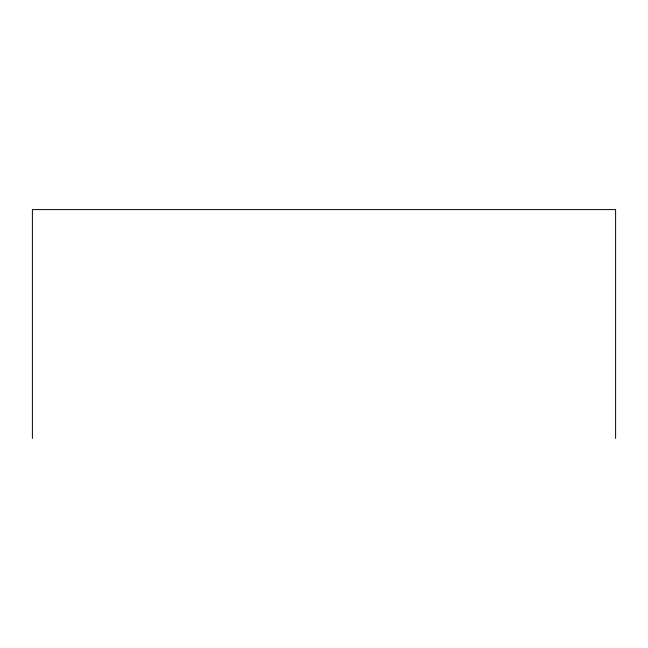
<?xml version="1.0" encoding="UTF-8"?>
<svg xmlns="http://www.w3.org/2000/svg" width="648" height="648" viewBox="0 0 648 648"><rect width="100%" height="100%" fill="white"/><g stroke="black" fill="none" stroke-linecap="round" stroke-linejoin="round"><path stroke-width="0.97" d="M615.6 438.404L615.6 209.596L32.4 209.596L32.4 438.404"/></g></svg>
